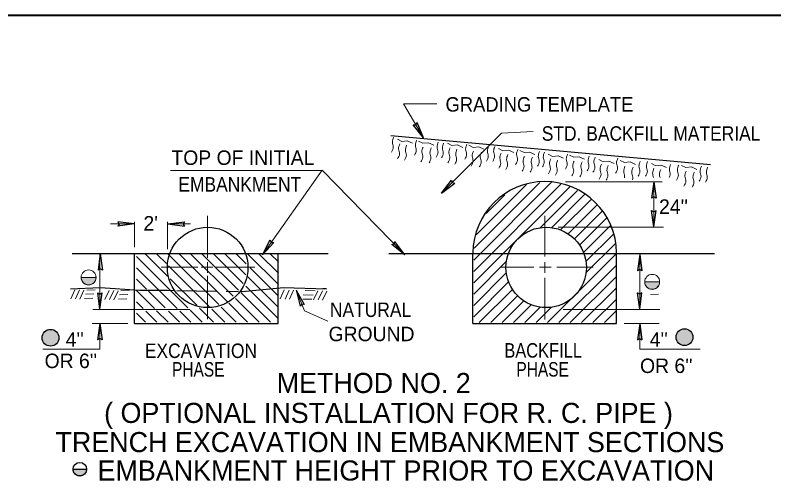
# Model space of a CAD drawing. Extents: x -63 to 307, y 317 to 587.
# Drawn here: x 192.3 to 254.6, y 502.7 to 540.9 of the extents above; entities that cross this region are included whole.
import ezdxf

# ---------------------------------------------------------------- set-up
doc = ezdxf.new("R2010")
doc.units = 0
doc.header["$LTSCALE"] = 0.54
doc.linetypes.add('LONG_DASHED', pattern=[7.5, 6, -1.5])
doc.layers.add('1', color=7, linetype='Continuous', lineweight=13)

msp = doc.modelspace()

# ---------------------------------------------------------------- hatches: boundary and pattern name
at = {"layer": '1'}
for points in [[(198.9117, 519.4042), (198.9072, 519.364), (198.8982, 519.2948), (198.8893, 519.2479), (198.8692, 519.1698), (198.8424, 519.1184), (198.8089, 519.0625), (198.7753, 519.0135), (198.7218, 518.9488), (198.6682, 518.9087), (198.6168, 518.8751), (198.5542, 518.8372), (198.4939, 518.8148), (198.4336, 518.8015), (198.3711, 518.7881), (198.2884, 518.7814), (198.2348, 518.7903), (198.1588, 518.8038), (198.0806, 518.8261), (198.0225, 518.8528), (197.969, 518.8841), (197.9087, 518.9288), (197.8685, 518.9622), (197.8081, 519.0381), (197.7635, 519.1095), (197.7277, 519.1854), (197.7075, 519.2501), (197.6943, 519.3171), (197.6919, 519.3818), (197.6919, 519.4042)], [(245.1909, 519.0423), (245.1864, 519.0023), (245.1775, 518.9329), (245.1687, 518.8862), (245.1485, 518.808), (245.1217, 518.7566), (245.0882, 518.7008), (245.0547, 518.6517), (245.001, 518.587), (244.9475, 518.5468), (244.896, 518.5133), (244.8335, 518.4753), (244.7732, 518.453), (244.7128, 518.4398), (244.6504, 518.4263), (244.5677, 518.4197), (244.514, 518.4285), (244.4382, 518.4419), (244.3598, 518.4643), (244.3018, 518.491), (244.2483, 518.5223), (244.1879, 518.5669), (244.1478, 518.6004), (244.0873, 518.6763), (244.0428, 518.7477), (244.007, 518.8236), (243.9868, 518.8883), (243.9735, 518.9553), (243.9712, 519.02), (243.9712, 519.0423)], [(195.8536, 514.4449, 1), (194.4722, 514.4449, 1)], [(247.9291, 514.4892, 1), (246.5477, 514.4892, 1)], [(198.1308, 503.6549), (198.1266, 503.6184), (198.1185, 503.5555), (198.1104, 503.5128), (198.0921, 503.4418), (198.0678, 503.3952), (198.0373, 503.3444), (198.0068, 503.2998), (197.9581, 503.241), (197.9094, 503.2044), (197.8626, 503.1739), (197.8058, 503.1395), (197.7509, 503.1192), (197.6961, 503.107), (197.6393, 503.0949), (197.5641, 503.0888), (197.5153, 503.0969), (197.4463, 503.1091), (197.3752, 503.1293), (197.3224, 503.1537), (197.2737, 503.1821), (197.2189, 503.2228), (197.1823, 503.2531), (197.1275, 503.3222), (197.0869, 503.3871), (197.0543, 503.456), (197.036, 503.5149), (197.0239, 503.5758), (197.0218, 503.6347), (197.0218, 503.6549)]]:
    msp.add_hatch(color=256, dxfattribs=at).paths.add_polyline_path(points)

# ---------------------------------------------------------------- linework, layer by layer
at = {"layer": '1', "lineweight": 40}
msp.add_line((-28.3672, 540.9349), (296.6082, 540.9349), dxfattribs=at)
at = {"layer": '1', "lineweight": 25}
for p, q in [((225.7883, 530.859), (225.2712, 532.1184)), ((225.7883, 530.859), (224.9507, 531.9322)), ((223.1288, 531.048), (249.3642, 528.6748)), ((227.2822, 526.309), (228.1045, 527.3941)), ((227.2822, 526.309), (228.3667, 527.1322)), ((244.7167, 527.2596), (244.5313, 525.9108)), ((244.7167, 527.2596), (244.9019, 525.9108)), ((244.718, 523.5531), (244.5327, 524.9019)), ((244.718, 523.5531), (244.9033, 524.9019)), ((202.0467, 523.787), (200.6979, 523.9723)), ((204.8149, 523.787), (206.1636, 523.9723)), ((202.0467, 523.787), (200.6979, 523.6018)), ((204.8149, 523.787), (206.1636, 523.6018)), ((212.5739, 521.2643), (213.201, 522.4728)), ((212.5739, 521.2643), (213.5037, 522.2589)), ((224.2623, 521.2652), (223.1862, 522.0992)), ((224.2623, 521.2652), (223.451, 522.3584)), ((196.9546, 521.356), (217.9733, 521.356)), ((199.2545, 521.3558), (199.0693, 520.007)), ((199.2545, 521.3558), (199.4398, 520.007)), ((202.0629, 515.6228), (202.0629, 521.356)), ((213.8608, 515.6228), (213.8608, 521.356)), ((222.9647, 521.356), (249.7083, 521.356)), ((229.8561, 515.6228), (229.8561, 521.356)), ((241.6541, 515.6228), (241.6541, 521.4168)), ((243.5538, 521.2828), (243.3686, 519.934)), ((243.5538, 521.2828), (243.7392, 519.934)), ((215.3352, 518.3613), (216.0078, 517.1778)), ((215.3352, 518.3613), (215.6636, 517.0402)), ((199.2275, 516.7868), (199.0422, 518.1356)), ((199.2275, 516.7868), (199.4128, 518.1356)), ((202.5029, 518.0489), (202.2241, 518.3278)), ((203.3458, 518.1394), (203.2144, 518.2709)), ((243.5538, 516.7868), (243.3686, 518.1356)), ((243.5538, 516.7868), (243.7392, 518.1356)), ((199.2262, 515.6226), (199.0408, 514.2738)), ((199.2262, 515.6226), (199.4114, 514.2738)), ((202.0629, 515.6228), (213.8608, 515.6228)), ((229.8561, 515.6228), (241.6541, 515.6228)), ((241.5829, 515.6836), (241.6302, 515.7308)), ((243.5552, 515.6226), (243.3698, 514.2738)), ((243.5552, 515.6226), (243.7405, 514.2738))]:
    msp.add_line(p, q, dxfattribs=at)
at = {"layer": '1'}
for p, q in [((225.3849, 530.5891), (225.7419, 530.4104)), ((225.7419, 530.4104), (226.2011, 530.4614)), ((226.2011, 530.4614), (226.6346, 530.2573)), ((229.5164, 530.2573), (229.8734, 530.0786)), ((229.8734, 530.0786), (230.3326, 530.1296)), ((230.3326, 530.1296), (230.7661, 529.9254)), ((233.699, 529.8234), (234.056, 529.6448)), ((234.056, 529.6448), (234.515, 529.6958)), ((234.515, 529.6958), (234.9486, 529.4916)), ((237.7795, 529.4405), (238.1365, 529.2618)), ((238.1365, 529.2618), (238.5956, 529.3128)), ((238.5956, 529.3128), (239.0292, 529.1087)), ((241.962, 529.0067), (242.319, 528.828)), ((242.319, 528.828), (242.7781, 528.879)), ((242.7781, 528.879), (243.2117, 528.6748)), ((246.9861, 528.5983), (247.343, 528.4197)), ((247.343, 528.4197), (247.8022, 528.4707)), ((247.8022, 528.4707), (248.2357, 528.2665)), ((205.0341, 528.1923), (217.4652, 528.1923)), ((217.476, 528.2019), (212.5733, 521.2645)), ((217.4761, 528.1939), (224.2619, 521.2645)), ((229.9245, 520.8259), (236.3158, 527.2173)), ((229.9703, 521.8052), (235.3638, 527.1985)), ((237.4586, 527.2598), (245.4006, 527.2598)), ((244.7173, 523.5133), (244.7173, 527.2598)), ((229.9245, 519.8926), (237.0844, 527.0524)), ((229.9245, 518.9592), (237.8061, 526.8408)), ((230.1313, 522.8995), (234.2494, 527.0177)), ((235.3745, 523.4758), (238.446, 526.5473)), ((230.9349, 524.6365), (232.466, 526.1677)), ((236.3248, 523.4928), (239.0542, 526.2221)), ((237.0602, 523.2948), (239.5662, 525.8008)), ((237.6814, 522.9826), (240.0773, 525.3785)), ((238.1968, 522.5645), (240.4584, 524.8263)), ((202.0629, 523.9695), (202.0629, 521.8833)), ((204.7855, 523.9695), (204.7855, 521.708)), ((208.0594, 521.0084), (208.0594, 524.4662)), ((235.7551, 521.115), (235.7551, 524.4498)), ((238.6181, 522.0523), (240.8343, 524.2686)), ((200.0876, 523.7884), (201.9593, 523.7884)), ((206.6573, 523.7884), (204.7855, 523.7884)), ((236.8611, 523.5133), (245.5152, 523.5133)), ((238.939, 521.44), (241.1356, 523.6367)), ((239.1366, 520.7043), (241.3968, 522.9644)), ((239.1422, 519.7765), (241.5555, 522.1898)), ((199.2268, 521.356), (199.2268, 516.8718)), ((204.8538, 518.4982), (202.2241, 521.1279)), ((204.7844, 519.501), (202.9683, 521.3171)), ((204.6826, 520.5363), (203.9016, 521.3171)), ((208.9899, 517.1622), (204.8349, 521.3171)), ((209.6675, 517.418), (205.7683, 521.3171)), ((210.1584, 517.8604), (206.7018, 521.3171)), ((210.6005, 518.3518), (207.635, 521.3171)), ((210.9777, 518.9079), (208.5685, 521.3171)), ((211.2169, 519.6022), (209.5018, 521.3171)), ((211.2368, 520.5157), (210.4353, 521.3171)), ((213.8802, 518.8056), (211.3686, 521.3171)), ((213.8802, 519.739), (212.302, 521.3171)), ((213.8802, 520.6724), (213.2354, 521.3171)), ((235.9827, 515.6836), (241.6052, 521.3061)), ((243.5545, 521.356), (243.5545, 516.8151)), ((204.2532, 520.2351), (207.2566, 520.2351)), ((208.1987, 517.0203), (204.8693, 520.3495)), ((207.5365, 520.2351), (208.5008, 520.2351)), ((208.0594, 519.781), (208.0594, 520.6608)), ((208.7177, 520.2351), (211.9344, 520.2351)), ((229.9245, 518.0258), (232.6001, 520.7013)), ((232.1533, 520.2351), (234.8475, 520.2351)), ((235.3297, 520.2351), (236.2939, 520.2351)), ((235.7551, 519.781), (235.7551, 520.6608)), ((236.7477, 520.2351), (239.7275, 520.2351)), ((236.9161, 515.6836), (241.6093, 520.3768)), ((203.8788, 518.5398), (202.2241, 520.1944)), ((213.8608, 517.8918), (211.5778, 520.1746)), ((229.9245, 517.0924), (232.5966, 519.7645)), ((203.0438, 518.4414), (202.2241, 519.2612)), ((207.1718, 517.1137), (205.0037, 519.2817)), ((208.0594, 515.9656), (208.0594, 519.5299)), ((213.8608, 516.9582), (211.3467, 519.4723)), ((229.9245, 516.1591), (232.7893, 519.0238)), ((235.7551, 515.9493), (235.7551, 519.3552)), ((237.8495, 515.6836), (241.6135, 519.4476)), ((196.8303, 517.6378), (197.1707, 518.3758)), ((197.2131, 517.6378), (197.5535, 518.3758)), ((197.5676, 517.6236), (197.908, 518.3616)), ((198.149, 518.3545), (198.8298, 518.383)), ((205.5648, 516.8538), (203.8513, 518.5673)), ((206.4454, 516.9066), (204.7403, 518.612)), ((213.8608, 516.0249), (211.1969, 518.6887)), ((214.0291, 517.6482), (214.3694, 518.3861)), ((214.428, 517.6158), (214.7684, 518.3537)), ((230.3824, 515.6836), (233.1068, 518.4079)), ((238.7828, 515.6836), (241.6178, 518.5184)), ((198.0357, 518.0283), (198.7163, 518.0566)), ((199.638, 517.5811), (199.9784, 518.319)), ((200.0208, 517.5811), (200.3613, 518.319)), ((200.3753, 517.5668), (200.7157, 518.3048)), ((200.8433, 517.9714), (201.524, 517.9998)), ((200.9568, 518.2978), (201.6375, 518.3262)), ((202.0629, 515.6088), (202.0629, 518.234)), ((203.6979, 516.8538), (202.3987, 518.1533)), ((204.5948, 516.8904), (203.3568, 518.1283)), ((213.224, 515.7282), (210.8198, 518.1325)), ((214.7826, 517.6014), (215.123, 518.3394)), ((215.9175, 517.9581), (216.7454, 517.95)), ((216.088, 518.3155), (216.916, 518.3074)), ((216.7748, 517.5588), (217.1151, 518.2968)), ((217.1576, 517.5588), (217.4979, 518.2968)), ((217.5121, 517.5445), (217.8524, 518.2825)), ((229.8561, 515.6088), (229.8561, 518.234)), ((231.3158, 515.6836), (233.5248, 517.8925)), ((244.4283, 517.9928), (245.109, 518.0212)), ((197.9506, 517.6733), (198.6313, 517.7018)), ((200.7583, 517.6166), (201.439, 517.645)), ((202.7686, 516.8499), (202.2241, 517.3943)), ((211.3573, 515.7282), (209.8137, 517.2718)), ((212.2908, 515.7282), (210.3533, 517.6657)), ((215.8932, 517.6158), (216.6156, 517.6088)), ((232.2492, 515.6836), (234.037, 517.4714)), ((233.1825, 515.6836), (234.6493, 517.1504)), ((239.7162, 515.6836), (241.6219, 517.5892)), ((198.6313, 516.7581), (206.6113, 516.7581)), ((203.8902, 515.7282), (202.9878, 516.6307)), ((204.8237, 515.7282), (203.8848, 516.6671)), ((205.757, 515.7282), (204.8709, 516.6144)), ((206.6903, 515.7282), (205.7922, 516.6265)), ((207.6238, 515.7282), (206.6403, 516.7117)), ((208.5572, 515.7282), (207.4073, 516.8782)), ((209.4906, 515.7282), (208.4178, 516.8009)), ((210.4239, 515.7282), (209.1848, 516.9673)), ((234.1159, 515.6836), (235.3851, 516.9528)), ((235.0493, 515.6836), (236.3128, 516.9472)), ((245.1992, 516.7581), (237.276, 516.7581)), ((240.6496, 515.6836), (241.6261, 516.66)), ((202.9569, 515.7282), (202.2241, 516.461)), ((198.6028, 515.6228), (201.5065, 515.6228)), ((199.2268, 513.4942), (199.2268, 515.6228)), ((245.1424, 515.6228), (242.2675, 515.6228)), ((243.5545, 513.4942), (243.5545, 515.6228)), ((194.5475, 513.4942), (199.2268, 513.4942)), ((248.5173, 513.4942), (243.5545, 513.4942))]:
    msp.add_line(p, q, dxfattribs=at)
at = {"layer": '1', "linetype": 'LONG_DASHED', "lineweight": 25}
msp.add_line((205.5358, 518.3336), (210.6013, 518.2398), dxfattribs=at)
at = {"layer": '1'}
for points in [[(226.8919, 533.653), (224.1646, 533.653), (225.788, 530.8584)], [(234.8142, 531.3784), (232.2168, 531.2484), (227.2815, 526.3093)], [(223.6507, 530.7422), (224.0077, 530.5636), (224.4668, 530.6146), (224.9003, 530.4103)], [(227.7822, 530.4103), (228.1392, 530.2318), (228.5983, 530.2828), (229.0318, 530.0785)], [(231.9648, 529.9765), (232.3218, 529.7979), (232.7808, 529.8489), (233.2144, 529.6447)], [(236.0453, 529.517), (236.4023, 529.3384), (236.8613, 529.3894), (237.2949, 529.1853)], [(240.2023, 529.0831), (240.5593, 528.9045), (241.0183, 528.9555), (241.4519, 528.7513)], [(244.5123, 528.7513), (244.8693, 528.5727), (245.3284, 528.6237), (245.762, 528.4195)], [(217.9448, 515.8075), (216.0162, 516.6589), (215.3356, 518.3619)]]:
    msp.add_lwpolyline(points, dxfattribs=at)
at = {"layer": '1', "lineweight": 25}
for points in [[(224.9507, 531.9322), (225.165, 531.9359), (225.2712, 532.1184)], [(228.1045, 527.3941), (228.1632, 527.1879), (228.3667, 527.1322)], [(244.9019, 525.9108), (244.7148, 526.0152), (244.5313, 525.9108)], [(244.5327, 524.9019), (244.7199, 524.7976), (244.9033, 524.9019)], [(200.6979, 523.9723), (200.8023, 523.7852), (200.6979, 523.6018)], [(206.1636, 523.9723), (206.0593, 523.7852), (206.1636, 523.6018)], [(213.201, 522.4728), (213.2937, 522.2795), (213.5037, 522.2589)], [(223.1862, 522.0992), (223.3929, 522.1555), (223.451, 522.3584)], [(199.4398, 520.007), (199.2527, 520.1114), (199.0693, 520.007)], [(243.7392, 519.934), (243.5519, 520.0383), (243.3686, 519.934)], [(196.8128, 518.461), (199.2553, 518.5606), (202.5167, 518.3476), (204.7855, 518.3476), (205.3898, 518.3363)], [(210.812, 518.2358), (210.9114, 518.234), (214.3146, 518.5746), (217.8313, 518.461), (217.5301, 518.4681)], [(199.0422, 518.1356), (199.2294, 518.0313), (199.4128, 518.1356)], [(243.7392, 518.1356), (243.5519, 518.0313), (243.3686, 518.1356)], [(216.0078, 517.1778), (215.7951, 517.2052), (215.6636, 517.0402)], [(199.4114, 514.2738), (199.2243, 514.3781), (199.0408, 514.2738)], [(243.3698, 514.2738), (243.557, 514.3781), (243.7405, 514.2738)]]:
    msp.add_lwpolyline(points, dxfattribs=at)
at = {"layer": '1'}
for points in [[(198.9117, 519.4042), (198.9072, 519.364), (198.8982, 519.2948), (198.8893, 519.2479), (198.8692, 519.1698), (198.8424, 519.1184), (198.8089, 519.0625), (198.7753, 519.0135), (198.7218, 518.9488), (198.6682, 518.9087), (198.6168, 518.8751), (198.5542, 518.8372), (198.4939, 518.8148), (198.4336, 518.8015), (198.3711, 518.7881), (198.2884, 518.7814), (198.2348, 518.7903), (198.1588, 518.8038), (198.0806, 518.8261), (198.0225, 518.8528), (197.969, 518.8841), (197.9087, 518.9288), (197.8685, 518.9622), (197.8081, 519.0381), (197.7635, 519.1095), (197.7277, 519.1854), (197.7075, 519.2501), (197.6943, 519.3171), (197.6919, 519.3818), (197.6919, 519.4042)], [(245.1909, 519.0423), (245.1864, 519.0023), (245.1775, 518.9329), (245.1687, 518.8862), (245.1485, 518.808), (245.1217, 518.7566), (245.0882, 518.7008), (245.0547, 518.6517), (245.001, 518.587), (244.9475, 518.5468), (244.896, 518.5133), (244.8335, 518.4753), (244.7732, 518.453), (244.7128, 518.4398), (244.6504, 518.4263), (244.5677, 518.4197), (244.514, 518.4285), (244.4382, 518.4419), (244.3598, 518.4643), (244.3018, 518.491), (244.2483, 518.5223), (244.1879, 518.5669), (244.1478, 518.6004), (244.0873, 518.6763), (244.0428, 518.7477), (244.007, 518.8236), (243.9868, 518.8883), (243.9735, 518.9553), (243.9712, 519.02), (243.9712, 519.0423)]]:
    msp.add_lwpolyline(points, close=True, dxfattribs=at)
at = {"layer": '1', "lineweight": 25}
msp.add_lwpolyline([(198.1308, 503.6549), (198.1266, 503.6184), (198.1185, 503.5555), (198.1104, 503.5128), (198.0921, 503.4418), (198.0678, 503.3952), (198.0373, 503.3444), (198.0068, 503.2998), (197.9581, 503.241), (197.9094, 503.2044), (197.8626, 503.1739), (197.8058, 503.1395), (197.7509, 503.1192), (197.6961, 503.107), (197.6393, 503.0949), (197.5641, 503.0888), (197.5153, 503.0969), (197.4463, 503.1091), (197.3752, 503.1293), (197.3224, 503.1537), (197.2737, 503.1821), (197.2189, 503.2228), (197.1823, 503.2531), (197.1275, 503.3222), (197.0869, 503.3871), (197.0543, 503.456), (197.036, 503.5149), (197.0239, 503.5758), (197.0218, 503.6347), (197.0218, 503.6549)], close=True, dxfattribs=at)
for centre, radius in [((208.0754, 520.2208), 3.3036), ((235.8685, 520.2208), 3.3036), ((195.1629, 514.4449), 0.6907), ((247.2384, 514.4892), 0.6907), ((197.5743, 503.6488), 0.5565)]:
    msp.add_circle(centre, radius, dxfattribs=at)
at = {"layer": '1'}
for centre in [(198.2996, 519.3974), (244.5788, 519.0356)]:
    msp.add_circle(centre, 0.6121, dxfattribs=at)
at = {"layer": '1', "lineweight": 25}
msp.add_arc((235.7552, 521.3703), 5.899, 0.45016, 179.6228, dxfattribs=at)
at = {"layer": '1'}
for points in [[(223.3446, 530.9208), (223.2427, 530.5125), (223.3191, 530.1041), (223.1661, 529.6958)], [(223.8548, 530.3593), (223.7528, 529.951), (223.8293, 529.5426), (223.6762, 529.1343)], [(224.4158, 530.2573), (224.3138, 529.849), (224.3903, 529.4406), (224.2372, 529.0323)], [(225.2318, 530.6658), (225.1298, 530.2573), (225.2063, 529.849), (225.0533, 529.4406)], [(227.0171, 530.5126), (226.9151, 530.1042), (226.9916, 529.6958), (226.8385, 529.2874)], [(227.4507, 530.4359), (227.3487, 530.0275), (227.4252, 529.6192), (227.2722, 529.2108)], [(229.3633, 530.3339), (229.2613, 529.9255), (229.3378, 529.5172), (229.1848, 529.1088)], [(225.7674, 530.1042), (225.6654, 529.6958), (225.7419, 529.2874), (225.5889, 528.8791)], [(226.4305, 530.0276), (226.3285, 529.6193), (226.405, 529.2108), (226.2519, 528.8025)], [(227.9863, 530.0275), (227.8843, 529.6192), (227.9608, 529.2108), (227.8077, 528.8024)], [(228.5473, 529.9255), (228.4453, 529.5172), (228.5218, 529.1088), (228.3687, 528.7004)], [(229.8989, 529.7724), (229.7969, 529.364), (229.8734, 528.9557), (229.7204, 528.5473)], [(230.562, 529.6958), (230.46, 529.2874), (230.5365, 528.8791), (230.3834, 528.4707)], [(231.1486, 530.1808), (231.0466, 529.7724), (231.1231, 529.364), (230.97, 528.9557)], [(231.6587, 530.1552), (231.5567, 529.7468), (231.6332, 529.3384), (231.4802, 528.9301)], [(232.1688, 529.5937), (232.0668, 529.1853), (232.1433, 528.7769), (231.9903, 528.3685)], [(233.5458, 529.9), (233.4439, 529.4917), (233.5204, 529.0833), (233.3673, 528.6749)], [(235.331, 529.7469), (235.2291, 529.3385), (235.3055, 528.9302), (235.1525, 528.5218)], [(235.7392, 529.6958), (235.6372, 529.2873), (235.7137, 528.879), (235.5607, 528.4706)], [(232.7298, 529.4917), (232.6278, 529.0833), (232.7043, 528.6749), (232.5513, 528.2665)], [(234.0815, 529.3385), (233.9795, 528.9302), (234.056, 528.5218), (233.9029, 528.1134)], [(234.7445, 529.2619), (234.6425, 528.8536), (234.719, 528.4452), (234.566, 528.0368)], [(236.2493, 529.1343), (236.1473, 528.7258), (236.2238, 528.3175), (236.0708, 527.9091)], [(236.8103, 529.0323), (236.7083, 528.6238), (236.7848, 528.2155), (236.6318, 527.8071)], [(237.6264, 529.5172), (237.5244, 529.1088), (237.6009, 528.7004), (237.4478, 528.292)], [(238.162, 528.9557), (238.06, 528.5473), (238.1365, 528.1389), (237.9834, 527.7305)], [(239.4116, 529.364), (239.3097, 528.9557), (239.3862, 528.5473), (239.2331, 528.1389)], [(239.8962, 529.2618), (239.7942, 528.8534), (239.8707, 528.445), (239.7177, 528.0367)], [(241.7578, 529.1853), (241.6559, 528.7769), (241.7324, 528.3685), (241.5793, 527.9602)], [(238.825, 528.8791), (238.7231, 528.4707), (238.7996, 528.0623), (238.6465, 527.6539)], [(240.4063, 528.7003), (240.3043, 528.2919), (240.3808, 527.8835), (240.2278, 527.4752)], [(240.9673, 528.5983), (240.8653, 528.1899), (240.9418, 527.7815), (240.7888, 527.3732)], [(242.3444, 528.5218), (242.2425, 528.1134), (242.3063, 527.6794), (242.3063, 527.5773)], [(243.0075, 528.4452), (242.9056, 528.0368), (242.982, 527.6284), (242.9693, 527.4243)], [(243.5941, 528.9302), (243.4922, 528.5218), (243.5686, 528.1134), (243.4156, 527.705)], [(244.2063, 528.93), (244.1043, 528.5216), (244.1808, 528.1133), (244.0278, 527.7048)], [(244.7163, 528.3685), (244.6144, 527.9601), (244.6812, 527.6039)], [(246.0935, 528.6748), (245.9915, 528.2665), (246.068, 527.8581), (245.9727, 527.6039)], [(246.7565, 528.6238), (246.6545, 528.2154), (246.731, 527.807), (246.578, 527.3987)], [(248.6182, 528.5218), (248.5162, 528.1135), (248.5927, 527.7051), (248.4397, 527.2968)], [(249.1283, 528.4453), (249.0263, 528.0369), (249.1028, 527.6285), (248.9498, 527.2202)], [(245.2773, 528.2665), (245.1754, 527.8581), (245.223, 527.6039)], [(247.3685, 528.1135), (247.2666, 527.7051), (247.343, 527.2968), (247.19, 526.8883)], [(248.0316, 528.0369), (247.9296, 527.6285), (248.0061, 527.2202), (247.8531, 526.8118)]]:
    msp.add_spline(points, degree=3, dxfattribs=at)

# ---------------------------------------------------------------- texts
for s, width, p in [('GRADING TEMPLATE', 0.95, (227.6072, 533.014)), ('STD. BACKFILL MATERIAL', 0.9, (235.5101, 530.6238)), ('EMBANKMENT', 0.9, (205.6692, 526.4476)), ('NATURAL', 0.9, (218.1148, 516.148)), ('EXCAVATION', 0.9, (202.9135, 512.7818)), ('BACKFILL', 0.85, (232.4346, 512.8129)), ('PHASE', 0.8, (205.1485, 511.2565)), ('PHASE', 0.8, (233.4288, 511.2565))]:
    msp.add_text(s, height=1.188, dxfattribs=dict(at, width=width)).set_placement(p)
for s, height, p in [('TOP OF INITIAL ', 1.188, (205.0988, 528.6375)), ("24''", 1.188, (245.1425, 524.6203)), ("2'", 1.188, (202.8003, 523.2493)), ('GROUND', 1.188, (218.0015, 514.1613)), ("4''", 1.188, (196.4163, 513.707)), ("4''", 1.188, (244.3767, 513.707)), ("OR 6''", 1.188, (194.6843, 511.9542)), ("OR 6''", 1.188, (243.5825, 511.5498)), ('METHOD NO. 2', 1.65, (213.7412, 509.9052)), ('( OPTIONAL INSTALLATION FOR R. C. PIPE )', 1.65, (199.571, 507.4493)), ('TRENCH EXCAVATION IN EMBANKMENT SECTIONS', 1.65, (195.5798, 505.0502)), ('EMBANKMENT HEIGHT PRIOR TO EXCAVATION', 1.65, (199.0322, 502.7183))]:
    msp.add_text(s, height=height, dxfattribs=at).set_placement(p)

doc.saveas('drawing.dxf')
